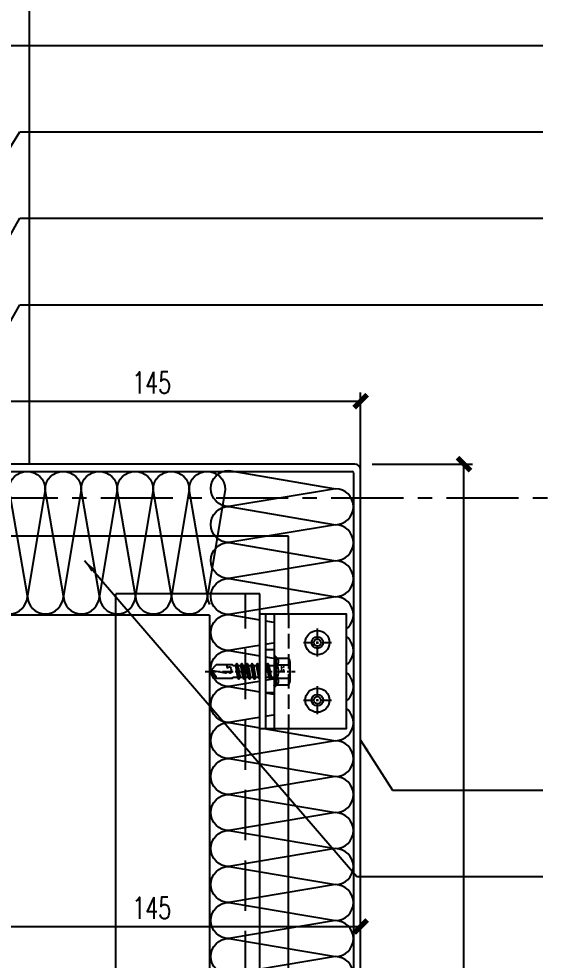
# Model space of a CAD drawing. Extents: x -160106 to 966792, y -663931 to 1550022.
# Drawn here: x -45202.7 to -45020.6, y -86196 to -85869.1 of the extents above; entities that cross this region are included whole.
import ezdxf
from ezdxf.enums import TextEntityAlignment as Align
from ezdxf.xclip import XClip

# ---------------------------------------------------------------- set-up
doc = ezdxf.new("R2010")
doc.units = 0
for name, pattern in [('CENTER', [2, 1.25, -0.25, 0.25, -0.25]), ('ZN-CENTER', [2, 1.25, -0.25, 0.25, -0.25]), ('ZN-DASH', [0.35, 0.25, -0.1])]:
    doc.linetypes.add(name, pattern=pattern)
for name, color, linetype in [('!ZN1-填充-8', 8, 'Continuous'), ('!ZN1-标注-173', 173, 'Continuous'), ('!ZN3-铝板幕墙-3', 3, 'Continuous'), ('!ZN4-辅助材料-1', 1, 'Continuous'), ('!ZN4-配件-11', 11, 'Continuous'), ('!ZN5-钢材投影-40', 40, 'Continuous'), ('!ZN5-铝材投影-112', 112, 'Continuous'), ('!ZN6-虚线-8', 8, 'ZN-DASH'), ('!ZN6-轴线-1', 1, 'ZN-CENTER'), ('A-HATCH-2', 251, 'Continuous'), ('DIM', 173, 'Continuous'), ('Fill', 8, 'Continuous')]:
    doc.layers.add(name, color=color, linetype=linetype)
doc.styles.add('DHTEXT-1', font='ROMANS.shx', dxfattribs={"width": 0.7, "bigfont": 'CHINESE.shx'})
doc.styles.add('ZNDimTStyle', font='ROMANS.shx', dxfattribs={"width": 0.7, "bigfont": 'CHINESE.shx'})
doc.dimstyles.new('ZN3', dxfattribs={"dimscale": 3, "dimtxt": 2.5, "dimasz": 1.5, "dimexe": 1, "dimexo": 2, "dimgap": 0.9, "dimtad": 1, "dimdec": 0, "dimdsep": 46, "dimtxsty": 'DHTEXT-1', "dimblk": 'ARCHTICK', "dimcen": 2.5, "dimclrd": 173, "dimclre": 173, "dimclrt": 7, "dimazin": 2, "dimtfac": 1, "dimtix": 1, "dimtmove": 2, "dimatfit": 3, "dimfxl": 0, "dimarcsym": 0})
doc.dimstyles.new('ZN机械-3', dxfattribs={"dimscale": 3, "dimtxt": 2.5, "dimasz": 1.5, "dimexe": 1, "dimexo": 2, "dimgap": 0.9, "dimtad": 1, "dimdec": 0, "dimzin": 0, "dimdsep": 46, "dimtxsty": 'ZNDimTStyle', "dimcen": 2.5, "dimdle": 1, "dimclrd": 173, "dimclre": 173, "dimclrt": 7, "dimazin": 2, "dimtfac": 1, "dimtdec": 4, "dimtix": 1, "dimtmove": 2, "dimatfit": 3, "dimfxl": 0, "dimfrac": 2, "dimtolj": 1, "dimtzin": 0, "dimarcsym": 0})

# ---------------------------------------------------------------- blocks, each defined once
blk = doc.blocks.new('*U1991')
at = {"ltscale": 10}
for p, q in [((-5.45, -3.46), (-5.45, 3.46)), ((-1.02, 4.62), (-4.95, 4.62)), ((-0.55, -5.12), (-0.55, 5.12)), ((-0.17, 5.48), (0, 4.84)), ((0, -4.84), (0, 4.84)), ((-1.02, 2.31), (-4.95, 2.31)), ((0, 2.08), (14.29, 2.08)), ((1.42, 2.73), (2.2, -2.73)), ((3.22, 2.73), (4, -2.73)), ((5.02, 2.73), (5.8, -2.73)), ((6.82, 2.73), (7.6, -2.73)), ((8.62, 2.73), (9.4, -2.73)), ((10.42, 2.73), (11.2, -2.73)), ((12.22, 2.73), (13, -2.73)), ((-1.02, -2.31), (-4.95, -2.31)), ((14.29, -2.09), (0, -2.09)), ((-1.02, -4.62), (-4.95, -4.62)), ((-0.17, -5.48), (0, -4.84))]:
    blk.add_line(p, q, dxfattribs=at)
at = {"color": 0, "linetype": 'ZN-CENTER', "ltscale": 3}
blk.add_line((24, 0), (-7.28, 0), dxfattribs=at)
at = {"ltscale": 10}
for points in [[(1.83, -2.09), (1.05, 2.08), (1.42, 2.73), (1.79, 2.08), (2.57, -2.09), (2.2, -2.73)], [(3.63, -2.09), (2.85, 2.08), (3.22, 2.73), (3.59, 2.08), (4.37, -2.09), (4, -2.73)], [(5.43, -2.09), (4.65, 2.08), (5.02, 2.73), (5.39, 2.08), (6.17, -2.09), (5.8, -2.73)], [(7.23, -2.09), (6.45, 2.08), (6.82, 2.73), (7.19, 2.08), (7.97, -2.09), (7.6, -2.73)], [(9.03, -2.09), (8.25, 2.08), (8.62, 2.73), (8.99, 2.08), (9.77, -2.09), (9.4, -2.73)], [(10.83, -2.09), (10.05, 2.08), (10.42, 2.73), (10.79, 2.08), (11.57, -2.09), (11.2, -2.73)], [(12.63, -2.09), (11.85, 2.08), (12.22, 2.73), (12.59, 2.08), (13.37, -2.09), (13, -2.73)]]:
    blk.add_lwpolyline(points, close=True, dxfattribs=at)
for points in [[(14.29, -2.09, -0.414214), (14.45, -2.24), (14.45, -2.32), (20.18, -2.32), (22, -0.26), (22, 0.26), (20.18, 2.32), (14.45, 2.32), (14.45, 2.24, -0.414214), (14.29, 2.08)], [(16.51, -2.32), (16.36, -1.2), (15.83, -1.52, -0.530462), (15.03, -1.17), (14.81, 0.1, -0.651316), (15.47, 0.54), (16, 0.21), (16.77, 0.66), (22, -0.26, -0.201226), (20.18, 2.32)]]:
    blk.add_lwpolyline(points, format="xyb", dxfattribs=at)
for centre, radius, start, end in [((-3.87, 3.46), 1.58, 133.1736, 226.8264), ((0.07, 3.46), 1.58, 133.1736, 226.8264), ((7.48, -2.87), 11.32, 132.4922, 138.6064), ((0.13, 0), 5.58, 155.5673, 204.4327), ((4.07, 0), 5.58, 155.5673, 204.4327), ((-3.87, -3.46), 1.58, 133.1736, 226.8264), ((0.07, -3.46), 1.58, 133.1736, 226.8264), ((7.48, 2.87), 11.32, 221.3936, 227.5078)]:
    blk.add_arc(centre, radius, start, end, dxfattribs=at)
at = {"layer": 'Defpoints', "color": 0, "ltscale": 10, "style": 'DHTEXT-1', "width": 0.7}
blk.add_text('5.5', height=1, rotation=90, dxfattribs=at).set_placement((-2.46, -0.93), align=Align.CENTER)
blk = doc.blocks.new('*U2070')
at = {"color": 0, "linetype": 'CENTER', "ltscale": 3}
for p, q in [((0, 4.88), (0, -4.88)), ((4.88, 0), (-4.88, 0))]:
    blk.add_line(p, q, dxfattribs=at)
at = {"linetype": 'ByBlock', "ltscale": 10}
for radius in [4.2, 2, 1.23]:
    blk.add_circle((0, 0), radius, dxfattribs=at)
blk = doc.blocks.new('*U2457')
at = {"layer": '!ZN1-填充-8'}
h = blk.add_hatch(dxfattribs=at)
h.set_pattern_fill('NET3', color=256, scale=0.75, angle=180, style=0)
h.set_pattern_definition([(180, (-1731.706, 294.7402), (-3e-16, -2.38125), []), (240, (-1731.706, 294.7402), (2.062223, -1.190625), []), (300, (-1731.706, 294.7402), (2.062223, 1.190625), [])])
h.paths.add_polyline_path([(20, 0), (-20, 0), (-20, -2), (20, -2)])
at = {"ltscale": 0.125}
blk.add_wipeout([(-20, -30), (20, -30), (20, -5), (-20, -5)], dxfattribs=at).dxf.layer = '!ZN6-虚线-8'
at = {"layer": '!ZN5-铝材投影-112', "ltscale": 0.25}
blk.add_line((-20, -5), (20, -5), dxfattribs=at)
at = {"layer": '!ZN5-铝材投影-112'}
blk.add_lwpolyline([(20, -2), (-20, -2), (-20, -30), (20, -30)], close=True, dxfattribs=at)
at = {"layer": '!ZN6-虚线-8', "linetype": 'ZN-DASH', "ltscale": 10}
for p, q in [((-7.5, -5), (-7.5, -2)), ((7.5, -5), (7.5, -2))]:
    blk.add_line(p, q, dxfattribs=at)
at = {"layer": '!ZN6-虚线-8', "color": 8, "linetype": 'ZN-DASH', "ltscale": 20}
blk.add_line((-20, -10), (20, -10), dxfattribs=at)
at = {"layer": '!ZN4-配件-11', "color": 1, "xscale": -1, "rotation": 270}
for name, p in [('*U1991', (0, -5)), ('*U2070', (-10, -20)), ('*U2070', (10, -20))]:
    blk.add_blockref(name, p, dxfattribs=at)
at = {"ltscale": 0.25}
blk.add_wipeout([(20, 0), (20, -2), (-20, -2), (-20, 0)], dxfattribs=at).dxf.layer = '!ZN4-辅助材料-1'
at = {"layer": '!ZN4-辅助材料-1'}
blk.add_lwpolyline([(20, 0), (-20, 0), (-20, -2), (20, -2)], close=True, dxfattribs=at)
blk = doc.blocks.new('20250911173917', base_point=(58371.56, -166296.54))
at = {"layer": '!ZN3-铝板幕墙-3', "ltscale": 20}
for p, q in [((58514.56, -166184.71), (58328.75, -166184.71)), ((58328.75, -166187.21), (58513.56, -166187.21)), ((58514.06, -166187.71), (58514.06, -166591.71)), ((58516.56, -166592.71), (58516.56, -166186.71)), ((58491.56, -166209.71), (58328.75, -166209.71)), ((58491.56, -166569.71), (58491.56, -166209.71))]:
    blk.add_line(p, q, dxfattribs=at)
for centre, radius in [((58514.56, -166186.71), 2), ((58513.56, -166187.71), 0.5)]:
    blk.add_arc(centre, radius, 0, 90, dxfattribs=at)
at = {"layer": '!ZN5-钢材投影-40', "ltscale": 0.3}
for p, q in [((58431.56, -166364.1), (58431.56, -166229.71)), ((58481.56, -166229.71), (58431.56, -166229.71)), ((58481.56, -166560.3), (58481.56, -166229.71))]:
    blk.add_line(p, q, dxfattribs=at)
at = {"layer": '!ZN5-铝材投影-112', "ltscale": 40}
blk.add_line((58401.5, -165396.54), (58401.5, -166184.71), dxfattribs=at)
at = {"layer": '!ZN6-虚线-8', "color": 8, "linetype": 'ZN-DASH', "ltscale": 70}
blk.add_line((58476.56, -166560.3), (58476.56, -166229.71), dxfattribs=at)
at = {"layer": 'A-HATCH-2', "ltscale": 200, "elevation": 0}
for points in [[(58464.1, -166237.17), (58371.56, -166237.17)], [(58464.1, -166237.17), (58464.1, -166592.21)]]:
    blk.add_lwpolyline(points, dxfattribs=at)
at = {"layer": 'Fill', "elevation": 0}
blk.add_lwpolyline([(58388.37, -166230.44, 1), (58400.87, -166230.44), (58394.53, -166193.46, -1), (58407.03, -166193.46), (58400.87, -166230.44, 1), (58413.37, -166230.44), (58407.03, -166193.46, -1), (58419.53, -166193.46), (58413.37, -166230.44, 1), (58425.87, -166230.44), (58419.53, -166193.46, -1), (58432.03, -166193.46), (58425.87, -166230.44, 1), (58438.37, -166230.44), (58432.03, -166193.46, -1), (58444.53, -166193.46), (58438.37, -166230.44, 1), (58450.87, -166230.44), (58444.53, -166193.46, -1), (58457.03, -166193.46), (58450.87, -166230.44, 1), (58463.37, -166230.44), (58457.03, -166193.46, -1), (58469.53, -166193.46), (58463.37, -166230.44, 0.123168), (58464.1, -166233.39, 0.123168)], format="xyb", dxfattribs=at)
at = {"layer": 'Fill'}
blk.add_lwpolyline([(58507.81, -166368.23, 1), (58507.81, -166355.73), (58470.82, -166361.9, -1), (58470.82, -166349.4), (58507.81, -166355.73, 1), (58507.81, -166343.23), (58470.82, -166349.4, -1), (58470.82, -166336.9), (58507.81, -166343.23, 1), (58507.81, -166330.73), (58470.82, -166336.9, -1), (58470.82, -166324.4), (58507.81, -166330.73, 1), (58507.81, -166318.23), (58470.82, -166324.4, -1), (58470.82, -166311.9), (58507.81, -166318.23, 1), (58507.81, -166305.73), (58470.82, -166311.9, -1), (58470.82, -166299.4), (58507.81, -166305.73, 1), (58507.81, -166293.23), (58470.82, -166299.4, -1), (58470.82, -166286.9), (58507.81, -166293.23, 1), (58507.81, -166280.73), (58470.82, -166286.9, -1), (58470.82, -166274.4), (58507.81, -166280.73, 1), (58507.81, -166268.23), (58470.82, -166274.4, -1), (58470.82, -166261.9), (58507.81, -166268.23, 1), (58507.81, -166255.73), (58470.82, -166261.9, -1), (58470.82, -166249.4), (58507.81, -166255.73, 1), (58507.81, -166243.23), (58470.82, -166249.4, -1), (58470.82, -166236.9), (58507.81, -166243.23, 1), (58507.81, -166230.73), (58470.82, -166236.9, -1), (58470.82, -166224.4), (58507.81, -166230.73, 1), (58507.81, -166218.23), (58470.82, -166224.4, -1), (58470.82, -166211.9), (58507.81, -166218.23, 1), (58507.81, -166205.73), (58470.82, -166211.9, -1), (58470.82, -166199.4), (58507.81, -166205.73, 1), (58507.81, -166193.23), (58470.82, -166199.4, -1), (58470.82, -166186.9), (58507.81, -166193.23)], format="xyb", dxfattribs=at)
at = {"ltscale": 40, "xscale": -1.000000000000004, "rotation": 90}
blk.add_blockref('*U2457', (58481.56, -166256.67), dxfattribs=at)
blk = doc.blocks.new('20250910150331')
at = {"layer": '!ZN1-填充-8', "ltscale": 40}
blk.add_blockref('20250911173917', (719.84, 0), dxfattribs=at)
blk = doc.blocks.new('_ArchTick')
at = {"color": 0, "linetype": 'ByBlock', "const_width": 0.4}
blk.add_lwpolyline([(-0.5, -0.5), (0.5, 0.5)], dxfattribs=at)
blk = doc.blocks.new('*D2408')
at = {"layer": 'Defpoints', "color": 0, "ltscale": 30, "transparency": 16777216}
for p in [(-45086.02, -86023.71), (-45048.16, -86023.71), (-45086.02, -86433.71)]:
    blk.add_point(p, dxfattribs=at)
at = {"layer": 'DIM', "color": 173, "linetype": 'ByBlock', "lineweight": -2, "ltscale": 30, "transparency": 16777216}
for p, q in [((-45080.02, -86023.71), (-45045.16, -86023.71)), ((-45048.16, -86433.71), (-45048.16, -86023.71)), ((-45080.02, -86433.71), (-45045.16, -86433.71))]:
    blk.add_line(p, q, dxfattribs=at)
at = {"layer": 'DIM', "color": 173, "lineweight": -2, "ltscale": 30, "transparency": 16777216, "xscale": 4.5, "yscale": 4.5, "zscale": 4.5}
for p, rotation in [((-45048.16, -86023.71), 90), ((-45048.16, -86433.71), 270)]:
    blk.add_blockref('_ArchTick', p, dxfattribs=dict(at, rotation=rotation))
at = {"layer": 'DIM', "color": 7, "ltscale": 30, "transparency": 16777216, "insert": (-45054.61, -86228.71), "char_height": 7.5, "attachment_point": 5, "rotation": 90, "style": 'DHTEXT-1'}
blk.add_mtext('410', dxfattribs=at)
blk = doc.blocks.new('*D2410')
at = {"layer": 'Defpoints', "color": 0, "ltscale": 30, "transparency": 16777216}
for p in [(-45084.02, -86184.28), (-45229.02, -86195.02), (-45084.02, -86195.02)]:
    blk.add_point(p, dxfattribs=at)
at = {"layer": 'DIM', "color": 173, "linetype": 'ByBlock', "lineweight": -2, "ltscale": 30, "transparency": 16777216}
for p, q in [((-45229.02, -86189.02), (-45229.02, -86181.28)), ((-45084.02, -86189.02), (-45084.02, -86181.28)), ((-45229.02, -86184.28), (-45084.02, -86184.28))]:
    blk.add_line(p, q, dxfattribs=at)
at = {"layer": 'DIM', "color": 173, "lineweight": -2, "ltscale": 30, "transparency": 16777216, "xscale": 4.5, "yscale": 4.5, "zscale": 4.5, "rotation": 180}
blk.add_blockref('_ArchTick', (-45229.02, -86184.28), dxfattribs=at)
at = {"layer": 'DIM', "color": 173, "lineweight": -2, "ltscale": 30, "transparency": 16777216, "xscale": 4.5, "yscale": 4.5, "zscale": 4.5}
blk.add_blockref('_ArchTick', (-45084.02, -86184.28), dxfattribs=at)
at = {"layer": 'DIM', "color": 7, "ltscale": 30, "transparency": 16777216, "insert": (-45156.52, -86177.83), "char_height": 7.5, "attachment_point": 5, "style": 'DHTEXT-1'}
blk.add_mtext('145', dxfattribs=at)
blk = doc.blocks.new('*D2411')
at = {"layer": 'Defpoints', "color": 0, "ltscale": 30, "transparency": 16777216}
for p in [(-45084.02, -86001.84), (-45229.08, -86004.11), (-45084.02, -86032.31)]:
    blk.add_point(p, dxfattribs=at)
at = {"layer": 'DIM', "color": 173, "linetype": 'ByBlock', "lineweight": -2, "ltscale": 30, "transparency": 16777216}
for p, q in [((-45229.08, -85998.11), (-45229.08, -85998.84)), ((-45084.02, -86026.31), (-45084.02, -85998.84)), ((-45229.08, -86001.84), (-45084.02, -86001.84))]:
    blk.add_line(p, q, dxfattribs=at)
at = {"layer": 'DIM', "color": 173, "lineweight": -2, "ltscale": 30, "transparency": 16777216, "xscale": 4.5, "yscale": 4.5, "zscale": 4.5, "rotation": 180}
blk.add_blockref('_ArchTick', (-45229.08, -86001.84), dxfattribs=at)
at = {"layer": 'DIM', "color": 173, "lineweight": -2, "ltscale": 30, "transparency": 16777216, "xscale": 4.5, "yscale": 4.5, "zscale": 4.5}
blk.add_blockref('_ArchTick', (-45084.02, -86001.84), dxfattribs=at)
at = {"layer": 'DIM', "color": 7, "ltscale": 30, "transparency": 16777216, "insert": (-45156.55, -85995.39), "char_height": 7.5, "attachment_point": 5, "style": 'DHTEXT-1'}
blk.add_mtext('145', dxfattribs=at)

msp = doc.modelspace()

# ---------------------------------------------------------------- block references
at = {"ltscale": 200}
ref = msp.add_blockref('20250910150331', (-45948.86, -86135.54), dxfattribs=at)
XClip(ref).set_block_clipping_path([(-44.1965398989, -536.4070034617), (1092.7044166299, 445.7765599565)])

# ---------------------------------------------------------------- next in the draw order: linework, layer by layer
at = {"layer": '!ZN6-轴线-1', "linetype": 'ZN-CENTER', "ltscale": 20}
msp.add_line((-44829.18, -86035.54), (-45925.78, -86035.54), dxfattribs=at)

# ---------------------------------------------------------------- next in the draw order: dimensions: what is measured, and where the dimension line sits
at = {"layer": 'DIM', "ltscale": 30}
for base, p1, p2, picture, middle in [((-45084.02, -86001.84), (-45229.08, -86004.11), (-45084.02, -86032.31), '*D2411', (-45156.55, -85995.39)), ((-45084.02, -86184.28), (-45229.02, -86195.02), (-45084.02, -86195.02), '*D2410', (-45156.52, -86177.83))]:
    dim = msp.add_linear_dim(base=base, p1=p1, p2=p2, dimstyle='ZN3', dxfattribs=at)
    dim.commit()
    dim.dimension.update_dxf_attribs({"geometry": picture, "text_midpoint": middle})
dim = msp.add_linear_dim(base=(-45048.16, -86023.71), p1=(-45086.02, -86433.71), p2=(-45086.02, -86023.71), angle=90, dimstyle='ZN3', dxfattribs=at)
dim.commit()
dim.dimension.update_dxf_attribs({"geometry": '*D2408', "text_midpoint": (-45054.61, -86228.71)})

# ---------------------------------------------------------------- next in the draw order: leaders
at = {"layer": '!ZN1-标注-173'}
for points in [[(-45295.45, -85979.54), (-45211.05, -85878.34), (-45020.71, -85878.34)], [(-45261.15, -86003.19), (-45202.38, -85908.34), (-45020.71, -85908.34)], [(-45231.06, -85989.3), (-45202.38, -85938.34), (-45020.71, -85938.34)], [(-45231.06, -86019.3), (-45202.38, -85968.34), (-45020.71, -85968.34)], [(-45179.9, -86057.15), (-45085.32, -86166.89), (-45020.71, -86166.89)], [(-45084.02, -86119.5), (-45072.96, -86136.89), (-45020.71, -86136.89)]]:
    msp.add_leader(points, dimstyle='ZN机械-3', dxfattribs=at)

doc.saveas('drawing.dxf')
